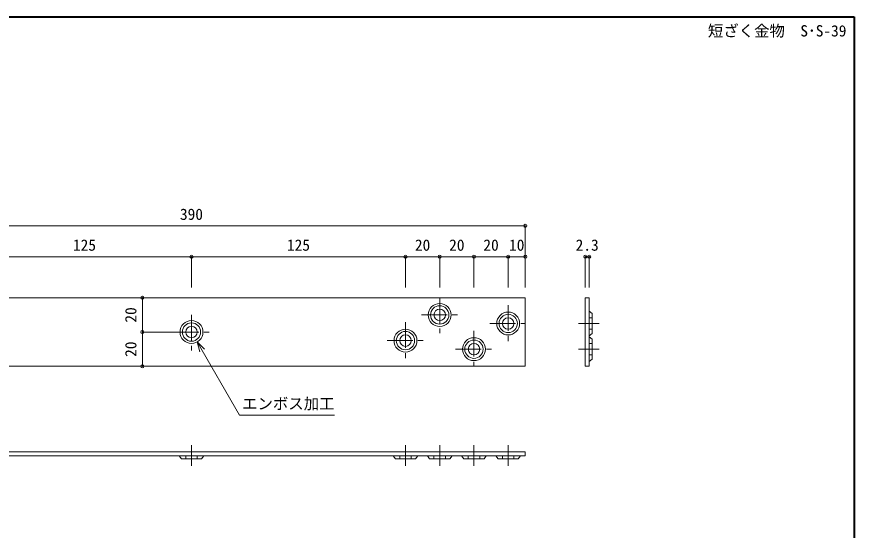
# Model space of a CAD drawing. Units: millimetres at full size, sheet at 1:3. Extents: x -387 to 387, y -306 to 294.
# Drawn here: x -102.2 to 387, y -5.8 to 294 of the extents above; entities that cross this region are included whole.
import ezdxf
from ezdxf.enums import TextEntityAlignment as Align

# ---------------------------------------------------------------- set-up
doc = ezdxf.new("R2010")
doc.units = ezdxf.units.MM
doc.header["$LTSCALE"] = 3
doc.header["$PDMODE"] = 32
doc.header["$PDSIZE"] = 1.8
doc.linetypes.add('CHAIN1', pattern=[8, 5, -1, 1, -1])
doc.linetypes.add('DASHED1', pattern=[1.8, 1.2, -0.6])
for name, color, linetype, lineweight in [('5-0_5-0', 3, 'Continuous', 9), ('5-E_5-E', 7, 'Continuous', 5), ('5-F_5-F', 7, 'Continuous', 5), ('F-0', 6, 'Continuous', 40)]:
    doc.layers.add(name, color=color, linetype=linetype, lineweight=lineweight)
doc.layers.add('F-E', color=7, linetype='Continuous')
doc.styles.add('ＭＳ ゴシック', font='')
doc.styles.get('ＭＳ ゴシック').set_extended_font_data('MS Gothic')

msp = doc.modelspace()

# ---------------------------------------------------------------- linework, layer by layer
at = {"layer": '5-0_5-0', "color": 7, "linetype": 'CHAIN1', "lineweight": 5}
for p, q in [((144.853, 129.91), (144.853, 109.21)), ((184.853, 125.61), (184.853, 104.21)), ((-0.147, 119.91), (-0.147, 99.21)), ((134.153, 119.91), (155.553, 119.91)), ((124.853, 115.61), (124.853, 94.21)), ((174.153, 114.91), (194.853, 114.91)), ((225.853, 114.91), (237.953, 114.91)), ((-10.847, 109.91), (10.553, 109.91)), ((164.853, 110.61), (164.853, 89.91)), ((114.153, 104.91), (135.553, 104.91)), ((154.153, 99.91), (175.553, 99.91)), ((225.853, 99.91), (237.953, 99.91)), ((-0.147, 43.91), (-0.147, 31.81)), ((124.853, 43.91), (124.853, 31.81)), ((144.853, 43.91), (144.853, 31.81)), ((164.853, 43.91), (164.853, 31.81)), ((184.853, 43.91), (184.853, 31.81))]:
    msp.add_line(p, q, dxfattribs=at)
at = {"layer": '5-0_5-0'}
for p, q in [((229.853, 129.91), (229.853, 89.91)), ((229.853, 129.91), (232.153, 129.91)), ((232.153, 129.91), (232.153, 89.91)), ((-195.147, 89.91), (194.853, 89.91)), ((229.853, 89.91), (232.153, 89.91)), ((-195.147, 39.91), (194.853, 39.91)), ((194.853, 39.91), (194.853, 37.61)), ((-195.147, 37.61), (194.853, 37.61))]:
    msp.add_line(p, q, dxfattribs=at)
at = {"layer": '5-0_5-0', "color": 4, "linetype": 'DASHED1'}
for p, q in [((232.153, 118.26), (233.953, 118.26)), ((232.153, 111.56), (233.953, 111.56)), ((232.153, 103.26), (233.953, 103.26)), ((232.153, 96.56), (233.953, 96.56)), ((-3.497, 37.61), (-3.497, 35.81)), ((3.203, 37.61), (3.203, 35.81)), ((121.503, 37.61), (121.503, 35.81)), ((128.203, 37.61), (128.203, 35.81)), ((141.503, 37.61), (141.503, 35.81)), ((148.203, 37.61), (148.203, 35.81)), ((161.503, 37.61), (161.503, 35.81)), ((168.203, 37.61), (168.203, 35.81)), ((181.503, 37.61), (181.503, 35.81)), ((188.203, 37.61), (188.203, 35.81))]:
    msp.add_line(p, q, dxfattribs=at)
at = {"layer": '5-0_5-0', "color": 4}
for p, q in [((-7.372, 37.61), (-6.022, 35.81)), ((-6.022, 35.81), (5.728, 35.81)), ((5.728, 35.81), (7.078, 37.61)), ((117.628, 37.61), (118.978, 35.81)), ((118.978, 35.81), (130.728, 35.81)), ((130.728, 35.81), (132.078, 37.61)), ((137.628, 37.61), (138.978, 35.81)), ((138.978, 35.81), (150.728, 35.81)), ((150.728, 35.81), (152.078, 37.61)), ((157.628, 37.61), (158.978, 35.81)), ((158.978, 35.81), (170.728, 35.81)), ((170.728, 35.81), (172.078, 37.61)), ((177.628, 37.61), (178.978, 35.81)), ((178.978, 35.81), (190.728, 35.81)), ((190.728, 35.81), (192.078, 37.61))]:
    msp.add_line(p, q, dxfattribs=at)
at = {"layer": '5-0_5-0'}
msp.add_lwpolyline([(-195.147, 129.91), (194.853, 129.91), (194.853, 89.91)], dxfattribs=at)
at = {"layer": '5-0_5-0', "color": 4}
for points in [[(232.153, 107.685), (233.953, 109.035), (233.953, 120.785), (232.153, 122.135)], [(232.153, 92.685), (233.953, 94.035), (233.953, 105.785), (232.153, 107.135)]]:
    msp.add_lwpolyline(points, dxfattribs=at)
for centre, radius in [((144.853, 119.91), 6.7), ((144.853, 119.91), 5.35), ((184.853, 114.91), 6.7), ((184.853, 114.91), 5.35), ((-0.147, 109.91), 6.7), ((-0.147, 109.91), 5.35), ((124.853, 104.91), 6.7), ((124.853, 104.91), 5.35), ((164.853, 99.91), 6.7), ((164.853, 99.91), 5.35)]:
    msp.add_circle(centre, radius, dxfattribs=at)
at = {"layer": '5-0_5-0'}
for centre in [(144.853, 119.91), (184.853, 114.91), (-0.147, 109.91), (124.853, 104.91), (164.853, 99.91)]:
    msp.add_circle(centre, 3.35, dxfattribs=at)
at = {"layer": '5-E_5-E'}
for q in [(4.756, 98.312), (7.446, 99.865)]:
    msp.add_line((3.203, 104.107), q, dxfattribs=at)
msp.add_lwpolyline([(3.203, 104.107), (27.902, 61.328), (83.402, 61.328)], dxfattribs=at)
at = {"layer": '5-F_5-F'}
for p, q in [((-195.147, 171.91), (194.853, 171.91)), ((194.853, 171.91), (194.853, 153.91)), ((-125.147, 153.91), (-0.147, 153.91)), ((-0.147, 153.91), (-0.147, 135.91)), ((-0.147, 153.91), (124.853, 153.91)), ((124.853, 153.91), (124.853, 135.91)), ((124.853, 153.91), (144.853, 153.91)), ((144.853, 153.91), (144.853, 135.91)), ((144.853, 153.91), (164.853, 153.91)), ((164.853, 153.91), (164.853, 135.91)), ((164.853, 153.91), (184.853, 153.91)), ((184.853, 153.91), (184.853, 135.91)), ((184.853, 153.91), (194.853, 153.91)), ((194.853, 153.91), (194.853, 135.91)), ((229.853, 153.91), (232.153, 153.91)), ((229.853, 153.91), (229.853, 135.91)), ((232.153, 153.91), (232.153, 135.91)), ((-28.847, 129.91), (-28.847, 109.91)), ((-28.847, 129.91), (-10.847, 129.91)), ((-28.847, 109.91), (-10.847, 109.91)), ((-28.847, 109.91), (-28.847, 89.91)), ((-28.847, 89.91), (-10.847, 89.91))]:
    msp.add_line(p, q, dxfattribs=at)
for p in [(194.853, 171.91), (-0.147, 153.91), (124.853, 153.91), (144.853, 153.91), (164.853, 153.91), (184.853, 153.91), (194.853, 153.91), (229.853, 153.91), (232.153, 153.91), (-28.847, 129.91), (-28.847, 109.91), (-28.847, 89.91)]:
    msp.add_point(p, dxfattribs=at)
at = {"layer": 'F-0'}
for p, q in [((-387, 294), (387, 294)), ((387, 294), (387, -294))]:
    msp.add_line(p, q, dxfattribs=at)

# ---------------------------------------------------------------- texts
at = {"layer": '5-E_5-E', "style": 'ＭＳ ゴシック'}
msp.add_text('エンボス加工', height=6.598, dxfattribs=at).set_placement((29.402, 62.828), align=Align.BOTTOM_LEFT)
at = {"layer": '5-F_5-F', "style": 'ＭＳ ゴシック'}
for s, p in [('390', (-6.897, 173.41)), ('125', (-69.397, 155.41)), ('125', (55.603, 155.41)), ('20', (130.353, 155.41)), ('20', (150.353, 155.41)), ('20', (170.353, 155.41)), ('10', (185.353, 155.41)), ('2.3', (224.253, 155.41))]:
    msp.add_text(s, height=6.598, dxfattribs=at).set_placement(p, align=Align.BOTTOM_LEFT)
for p in [(-30.347, 115.41), (-30.347, 95.41)]:
    msp.add_text('20', height=6.598, rotation=90, dxfattribs=at).set_placement(p, align=Align.BOTTOM_LEFT)
at = {"layer": 'F-E', "style": 'ＭＳ ゴシック'}
msp.add_text('短ざく金物\u3000S･S-39', height=6.598, dxfattribs=at).set_placement((301.5, 280.5), align=Align.BOTTOM_LEFT)

doc.saveas('drawing.dxf')
